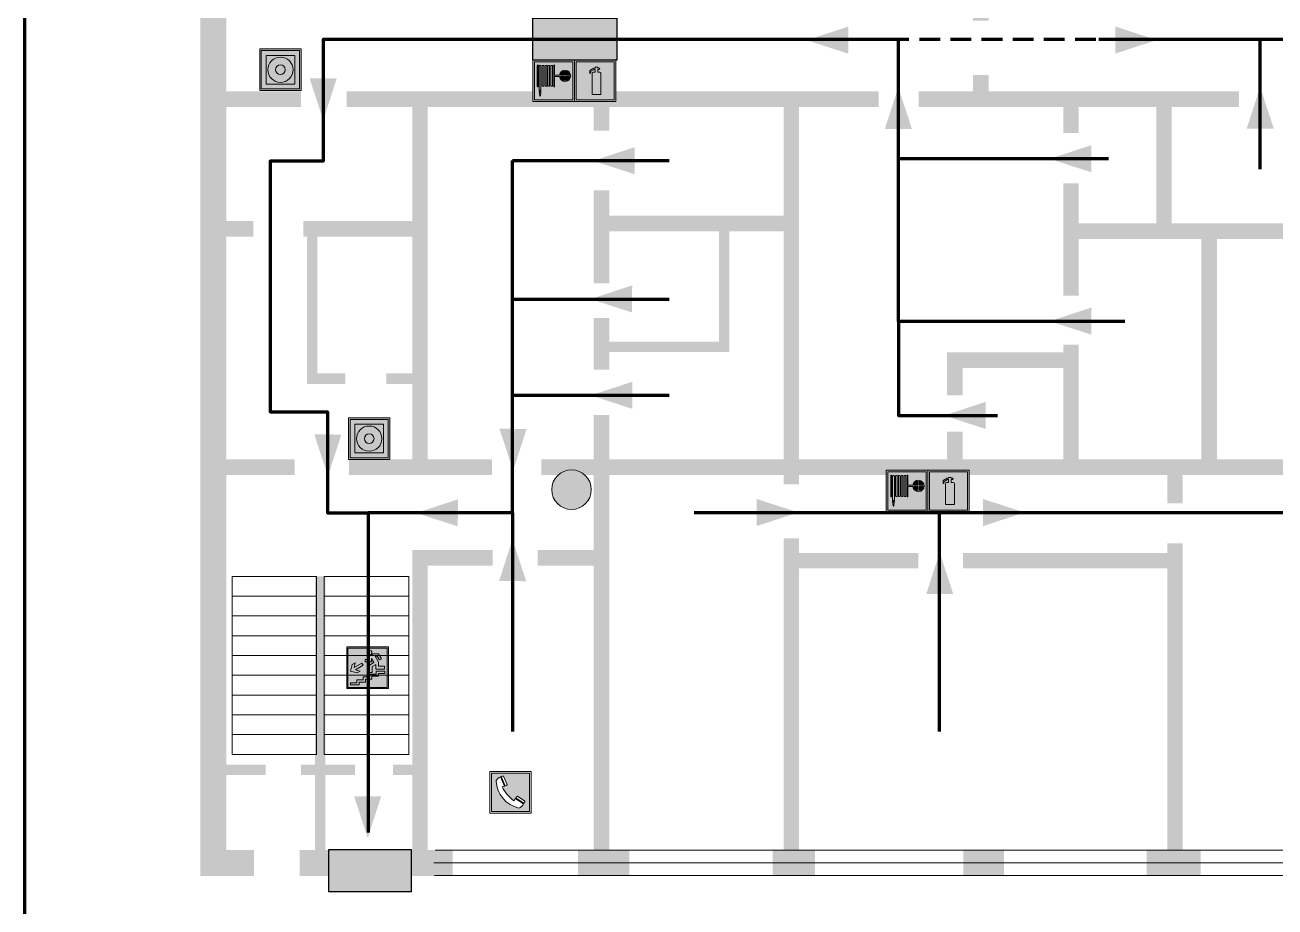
# Model space of a CAD drawing. Header units: millimetres. Extents: x 13114 to 67229, y 22859 to 38520.
# Drawn here: x 28271.5 to 28512.4, y 31740.3 to 31910.2 of the extents above; entities that cross this region are included whole.
import ezdxf

# ---------------------------------------------------------------- set-up
doc = ezdxf.new("R2010")
doc.units = ezdxf.units.MM
doc.linetypes.add('{ Wide Dash }', pattern=[12, 4, -2, 4, -2])
doc.layers.add('План_Штампы', color=7, linetype='Continuous')

# ---------------------------------------------------------------- blocks, each defined once
blk = doc.blocks.new('вниз 3')
at = {"lineweight": 0, "true_color": 0xffffff}
h = blk.add_hatch(color=7, dxfattribs=at)
h.dxf.hatch_style = 1
h.paths.add_polyline_path([(40997.5, -4475.69), (40997.25, -4475.28), (40995.76, -4476.15), (40995.97, -4475.23), (40995.39, -4475.56), (40995.05, -4476.83), (40996.33, -4477.17), (40996.91, -4476.83), (40996, -4476.55)], flags=0)
h.paths.add_polyline_path([(40999.81, -4473.95), (41000.22, -4473.95), (41000.64, -4474.67), (41001.03, -4474.43), (41000.46, -4473.49), (41000.42, -4473.49), (40999.43, -4473.49), (40998.68, -4473.92), (40998.68, -4474.57), (40997.88, -4474.57), (40997.88, -4475), (40999.14, -4475), (40999.14, -4474.43), (40999.14, -4474.38), (40999.59, -4475.15), (40998.72, -4475.67), (40998.72, -4477.06), (40999.24, -4477.06), (40999.24, -4475.96), (40999.95, -4475.56), (40999.95, -4476.43), (41001.61, -4476.43), (41001.61, -4475.88), (41000.47, -4475.88), (41000.47, -4475.12)], flags=0)
h.paths.add_polyline_path([(40999.2, -4473.24, 1), (40998.35, -4473.24, 1)], flags=0)
h.paths.add_polyline_path([(41000.46, -4477.26), (41001.69, -4477.26), (41001.69, -4476.84), (41000.03, -4476.84), (41000.03, -4477.39), (40998.78, -4477.39), (40998.78, -4477.95), (40997.53, -4477.95), (40997.53, -4478.5), (40996.29, -4478.5), (40996.29, -4479.06), (40995.05, -4479.06), (40995.05, -4479.48), (40995.29, -4479.48), (40996.72, -4479.48), (40996.72, -4478.92), (40997.97, -4478.92), (40997.97, -4478.36), (40999.2, -4478.36), (40999.2, -4477.81), (41000.46, -4477.81)], flags=0)
h.paths.add_polyline_path([(41002.37, -4472.17), (40994.37, -4472.17), (40994.37, -4480.17), (41002.37, -4480.17)])
h.paths.add_polyline_path([(41002.16, -4479.96), (40994.57, -4479.96), (40994.57, -4472.37), (41002.16, -4472.37)], flags=16)
h.paths.add_polyline_path([(41001.61, -4475.88), (41001.61, -4476.43), (40999.95, -4476.43), (40999.95, -4475.56), (40999.24, -4475.96), (40999.24, -4477.06), (40998.72, -4477.06), (40998.72, -4475.67), (40999.59, -4475.15), (40999.14, -4474.38), (40999.14, -4474.43), (40999.14, -4475), (40997.88, -4475), (40997.88, -4474.57), (40998.68, -4474.57), (40998.68, -4473.92), (40999.43, -4473.49), (41000.42, -4473.49), (41000.46, -4473.49), (41001.03, -4474.43), (41000.64, -4474.67), (41000.22, -4473.95), (40999.81, -4473.95), (41000.47, -4475.12), (41000.47, -4475.88)], flags=0)
h.paths.add_polyline_path([(41001.69, -4476.84), (41001.69, -4477.26), (41000.46, -4477.26), (41000.46, -4477.81), (40999.2, -4477.81), (40999.2, -4478.36), (40997.97, -4478.36), (40997.97, -4478.92), (40996.72, -4478.92), (40996.72, -4479.48), (40995.05, -4479.48), (40995.05, -4479.06), (40996.29, -4479.06), (40996.29, -4478.5), (40997.53, -4478.5), (40997.53, -4477.95), (40998.78, -4477.95), (40998.78, -4477.39), (41000.03, -4477.39), (41000.03, -4476.84)], flags=0)
h.paths.add_polyline_path([(40998.35, -4473.24, -1), (40999.2, -4473.24, -1)], flags=0)
h.paths.add_polyline_path([(40997.5, -4475.69), (40996, -4476.55), (40996.91, -4476.83), (40996.33, -4477.17), (40995.05, -4476.83), (40995.39, -4475.56), (40995.97, -4475.23), (40995.76, -4476.15), (40997.25, -4475.28)], flags=0)
at = {"lineweight": 0}
h = blk.add_hatch(color=126, dxfattribs=at)
h.dxf.hatch_style = 1
h.paths.add_polyline_path([(41002.16, -4472.37), (40994.57, -4472.37), (40994.57, -4479.96), (41002.16, -4479.96)])
h.paths.add_polyline_path([(40995.97, -4475.23), (40995.76, -4476.15), (40997.25, -4475.28), (40997.5, -4475.69), (40996, -4476.55), (40996.91, -4476.83), (40996.33, -4477.17), (40995.05, -4476.83), (40995.39, -4475.56)], flags=16)
h.paths.add_polyline_path([(40997.88, -4474.57), (40998.68, -4474.57), (40998.68, -4473.92), (40999.43, -4473.49), (41000.42, -4473.49), (41000.46, -4473.49), (41001.03, -4474.43), (41000.64, -4474.67), (41000.22, -4473.95), (40999.81, -4473.95), (41000.47, -4475.12), (41000.47, -4475.88), (41001.61, -4475.88), (41001.61, -4476.43), (40999.95, -4476.43), (40999.95, -4475.56), (40999.24, -4475.96), (40999.24, -4477.06), (40998.72, -4477.06), (40998.72, -4475.67), (40999.59, -4475.15), (40999.14, -4474.38), (40999.14, -4474.43), (40999.14, -4475), (40997.88, -4475)], flags=16)
h.paths.add_polyline_path([(40998.35, -4473.24, -1), (40999.2, -4473.24, -1)], flags=16)
h.paths.add_polyline_path([(40997.53, -4477.95), (40998.78, -4477.95), (40998.78, -4477.39), (41000.03, -4477.39), (41000.03, -4476.84), (41001.69, -4476.84), (41001.69, -4477.26), (41000.46, -4477.26), (41000.46, -4477.81), (40999.2, -4477.81), (40999.2, -4478.36), (40997.97, -4478.36), (40997.97, -4478.92), (40996.72, -4478.92), (40996.72, -4479.48), (40995.05, -4479.48), (40995.05, -4479.06), (40996.29, -4479.06), (40996.29, -4478.5), (40997.53, -4478.5)], flags=16)
at = {"lineweight": 0, "true_color": 0xffffff}
h = blk.add_hatch(color=7, dxfattribs=at)
h.dxf.hatch_style = 1
h.paths.add_polyline_path([(40999.2, -4473.24, 1), (40998.35, -4473.24, 1)])
h.paths.add_polyline_path([(40999.81, -4473.95), (41000.22, -4473.95), (41000.64, -4474.67), (41001.03, -4474.43), (41000.46, -4473.49), (41000.42, -4473.49), (40999.43, -4473.49), (40998.68, -4473.92), (40998.68, -4474.57), (40997.88, -4474.57), (40997.88, -4475), (40999.14, -4475), (40999.14, -4474.43), (40999.14, -4474.38), (40999.59, -4475.15), (40998.72, -4475.67), (40998.72, -4477.06), (40999.24, -4477.06), (40999.24, -4475.96), (40999.95, -4475.56), (40999.95, -4476.43), (41001.61, -4476.43), (41001.61, -4475.88), (41000.47, -4475.88), (41000.47, -4475.12)])
h.paths.add_polyline_path([(40999.2, -4477.81), (41000.46, -4477.81), (41000.46, -4477.26), (41001.69, -4477.26), (41001.69, -4476.84), (41000.03, -4476.84), (41000.03, -4477.39), (40998.78, -4477.39), (40998.78, -4477.95), (40997.53, -4477.95), (40997.53, -4478.5), (40996.29, -4478.5), (40996.29, -4479.06), (40995.05, -4479.06), (40995.05, -4479.48), (40995.29, -4479.48), (40996.72, -4479.48), (40996.72, -4478.92), (40997.97, -4478.92), (40997.97, -4478.36), (40999.2, -4478.36)])
h.paths.add_polyline_path([(40997.5, -4475.69), (40997.25, -4475.28), (40995.76, -4476.15), (40995.97, -4475.23), (40995.39, -4475.56), (40995.05, -4476.83), (40996.33, -4477.17), (40996.91, -4476.83), (40996, -4476.55)])
at = {"color": 126, "lineweight": 0}
for points in [[(40994.37, -4472.17), (41002.37, -4472.17), (41002.37, -4480.17), (40994.37, -4480.17)], [(40994.57, -4472.37), (41002.16, -4472.37), (41002.16, -4479.96), (40994.57, -4479.96)]]:
    blk.add_lwpolyline(points, close=True, dxfattribs=at)
for points in [[(40995.05, -4476.83), (40995.39, -4475.56), (40995.97, -4475.23), (40995.76, -4476.15), (40997.25, -4475.28), (40997.5, -4475.69), (40996, -4476.55), (40996.91, -4476.83), (40996.33, -4477.17), (40995.05, -4476.83)], [(40999.14, -4474.43), (40999.14, -4475), (40997.88, -4475), (40997.88, -4474.57), (40998.68, -4474.57), (40998.68, -4473.92), (40999.43, -4473.49), (41000.42, -4473.49), (41000.46, -4473.49), (41001.03, -4474.43), (41000.64, -4474.67), (41000.22, -4473.95), (40999.81, -4473.95), (41000.47, -4475.12), (41000.47, -4475.88), (41001.61, -4475.88), (41001.61, -4476.43), (40999.95, -4476.43), (40999.95, -4475.56), (40999.24, -4475.96), (40999.24, -4477.06), (40998.72, -4477.06), (40998.72, -4475.67), (40999.59, -4475.15), (40999.14, -4474.38), (40999.14, -4474.43)], [(40995.29, -4479.48), (40995.05, -4479.48), (40995.05, -4479.06), (40996.29, -4479.06), (40996.29, -4478.5), (40997.53, -4478.5), (40997.53, -4477.95), (40998.78, -4477.95), (40998.78, -4477.39), (41000.03, -4477.39), (41000.03, -4476.84), (41001.69, -4476.84), (41001.69, -4477.26), (41000.46, -4477.26), (41000.46, -4477.81), (40999.2, -4477.81), (40999.2, -4478.36), (40997.97, -4478.36), (40997.97, -4478.92), (40996.72, -4478.92), (40996.72, -4479.48), (40995.05, -4479.48)]]:
    blk.add_lwpolyline(points, dxfattribs=at)
blk.add_circle((40998.77, -4473.24), 0.426, dxfattribs=at)
blk = doc.blocks.new('A$C37112FD5')
at = {"true_color": 0xf5f5ff}
h = blk.add_hatch(color=7, dxfattribs=at)
h.dxf.hatch_style = 1
h.paths.add_polyline_path([(12.8, -7.4), (0, -7.4), (0, -20.2), (12.8, -20.2)])
h.paths.add_polyline_path([(12.29, -7.91), (12.29, -19.69), (0.51, -19.69), (0.51, -7.91)], flags=16)
h.paths.add_polyline_path([(4.98, -9.04, -0.42597), (5.17, -9.22), (5.17, -12.25), (5.17, -15.29, -0.432244), (4.98, -15.47), (4.83, -15.47, -0.42597), (4.64, -15.29), (4.64, -12.25), (4.64, -9.22, -0.432244), (4.83, -9.04)], flags=0)
h.paths.add_polyline_path([(4.28, -9.22), (4.28, -12.25), (4.28, -15.29, -0.432244), (4.09, -15.47), (3.94, -15.47, -0.42597), (3.75, -15.29), (3.75, -12.25), (3.75, -9.22, -0.432244), (3.94, -9.04), (4.09, -9.04, -0.42597)], flags=0)
h.paths.add_polyline_path([(5.72, -9.04), (5.87, -9.04, -0.42597), (6.06, -9.22), (6.06, -12.25), (6.06, -15.29, -0.432244), (5.87, -15.47), (5.72, -15.47, -0.42597), (5.53, -15.29), (5.53, -12.25), (5.53, -9.22, -0.432244)], flags=0)
h.paths.add_polyline_path([(6.42, -8.9), (6.5, -8.9, -0.42597), (6.69, -9.08), (6.69, -12.03), (8.21, -12.03, -15.824349), (8.21, -12.47), (6.69, -12.47), (6.69, -15.42, -0.432244), (6.5, -15.6), (6.42, -15.6)], flags=0)
h.paths.add_polyline_path([(3.39, -9.22), (3.39, -12.25), (3.39, -15.29, -0.432244), (3.2, -15.47), (3.05, -15.47, -0.42597), (2.85, -15.29), (2.85, -12.25), (2.85, -9.22, -0.432244), (3.05, -9.04), (3.2, -9.04, -0.42597)], flags=0)
h.paths.add_polyline_path([(2.5, -9.22), (2.5, -16.71), (1.96, -16.71), (1.96, -9.22, -0.432244), (2.15, -9.04), (2.31, -9.04, -0.42597)], flags=0)
h.paths.add_polyline_path([(1.61, -8.9), (1.61, -15.6), (1.57, -15.6, -0.42597), (1.37, -15.42), (1.37, -12.03), (1.37, -9.09, -0.432244), (1.57, -8.9)], flags=0)
h.paths.add_polyline_path([(9.76, -10.81), (9.76, -12.03), (8.49, -12.03, -0.336371)], flags=0)
h.paths.add_polyline_path([(8.49, -12.47), (9.76, -12.47), (9.76, -13.7, -0.336371)], flags=0)
h.paths.add_polyline_path([(10.11, -10.81, -0.336371), (11.38, -12.03), (10.11, -12.03)], flags=0)
h.paths.add_polyline_path([(10.11, -12.47), (11.38, -12.47, -0.336371), (10.11, -13.7)], flags=0)
h.paths.add_polyline_path([(2.5, -16.84), (2.5, -17.05), (1.97, -17.05), (1.97, -16.84)], flags=0)
h.paths.add_polyline_path([(2.5, -17.24, -0.033778), (2.24, -18.6, -0.033778), (1.97, -17.24)], flags=0)
h = blk.add_hatch(color=242)
h.dxf.hatch_style = 1
h.paths.add_polyline_path([(12.29, -7.91), (0.51, -7.91), (0.51, -19.69), (12.29, -19.69)])
h.paths.add_polyline_path([(6.42, -15.6), (6.42, -8.9), (6.5, -8.9, -0.42597), (6.69, -9.08), (6.69, -12.03), (8.21, -12.03, -15.824349), (8.21, -12.47), (6.69, -12.47), (6.69, -15.42, -0.432244), (6.5, -15.6)], flags=16)
h.paths.add_polyline_path([(5.87, -15.47), (5.72, -15.47, -0.42597), (5.53, -15.29), (5.53, -12.25), (5.53, -9.22, -0.432244), (5.72, -9.04), (5.87, -9.04, -0.42597), (6.06, -9.22), (6.06, -12.25), (6.06, -15.29, -0.432244)], flags=16)
h.paths.add_polyline_path([(4.98, -15.47), (4.83, -15.47, -0.42597), (4.64, -15.29), (4.64, -12.25), (4.64, -9.22, -0.432244), (4.83, -9.04), (4.98, -9.04, -0.42597), (5.17, -9.22), (5.17, -12.25), (5.17, -15.29, -0.432244)], flags=16)
h.paths.add_polyline_path([(4.09, -15.47), (3.94, -15.47, -0.42597), (3.75, -15.29), (3.75, -12.25), (3.75, -9.22, -0.432244), (3.94, -9.04), (4.09, -9.04, -0.42597), (4.28, -9.22), (4.28, -12.25), (4.28, -15.29, -0.432244)], flags=16)
h.paths.add_polyline_path([(3.2, -15.47), (3.05, -15.47, -0.42597), (2.85, -15.29), (2.85, -12.25), (2.85, -9.22, -0.432244), (3.05, -9.04), (3.2, -9.04, -0.42597), (3.39, -9.22), (3.39, -12.25), (3.39, -15.29, -0.432244)], flags=16)
h.paths.add_polyline_path([(2.5, -17.05), (1.97, -17.05), (1.97, -16.84), (2.5, -16.84)], flags=16)
h.paths.add_polyline_path([(2.5, -17.24, -0.033778), (2.24, -18.6, -0.033778), (1.97, -17.24)], flags=16)
h.paths.add_polyline_path([(2.5, -16.71), (1.96, -16.71), (1.96, -9.22, -0.432244), (2.15, -9.04), (2.31, -9.04, -0.42597), (2.5, -9.22)], flags=16)
h.paths.add_polyline_path([(1.61, -15.6), (1.57, -15.6, -0.42597), (1.37, -15.42), (1.37, -12.03), (1.37, -9.09, -0.432244), (1.57, -8.9), (1.61, -8.9)], flags=16)
h.paths.add_polyline_path([(8.49, -12.47), (9.76, -12.47), (9.76, -13.7, -0.336371)], flags=0)
h.paths.add_polyline_path([(10.11, -13.7), (10.11, -12.47), (11.38, -12.47, -0.336371)], flags=0)
h.paths.add_polyline_path([(8.49, -12.03, -0.336371), (9.76, -10.81), (9.76, -12.03)], flags=0)
h.paths.add_polyline_path([(10.11, -12.03), (10.11, -10.81, -0.336371), (11.38, -12.03)], flags=0)
h = blk.add_hatch(color=7, dxfattribs=at)
h.dxf.hatch_style = 1
h.paths.add_polyline_path([(1.61, -8.9), (1.57, -8.9, 0.432244), (1.37, -9.09), (1.37, -12.03), (1.37, -15.42, 0.42597), (1.57, -15.6), (1.61, -15.6)])
h.paths.add_polyline_path([(2.5, -9.22, 0.42597), (2.31, -9.04), (2.15, -9.04, 0.432244), (1.96, -9.22), (1.96, -16.71), (2.5, -16.71)])
h.paths.add_polyline_path([(2.5, -16.84), (1.97, -16.84), (1.97, -17.05), (2.5, -17.05)])
h.paths.add_polyline_path([(2.5, -17.24), (1.97, -17.24, 0.033778), (2.24, -18.6, 0.033778)])
h.paths.add_polyline_path([(3.39, -12.25), (3.39, -9.22, 0.42597), (3.2, -9.04), (3.05, -9.04, 0.432244), (2.85, -9.22), (2.85, -12.25), (2.85, -15.29, 0.42597), (3.05, -15.47), (3.2, -15.47, 0.432244), (3.39, -15.29)])
h.paths.add_polyline_path([(4.28, -12.25), (4.28, -9.22, 0.42597), (4.09, -9.04), (3.94, -9.04, 0.432244), (3.75, -9.22), (3.75, -12.25), (3.75, -15.29, 0.42597), (3.94, -15.47), (4.09, -15.47, 0.432244), (4.28, -15.29)])
h.paths.add_polyline_path([(5.17, -12.25), (5.17, -9.22, 0.42597), (4.98, -9.04), (4.83, -9.04, 0.432244), (4.64, -9.22), (4.64, -12.25), (4.64, -15.29, 0.42597), (4.83, -15.47), (4.98, -15.47, 0.432244), (5.17, -15.29)])
h.paths.add_polyline_path([(6.06, -12.25), (6.06, -9.22, 0.42597), (5.87, -9.04), (5.72, -9.04, 0.432244), (5.53, -9.22), (5.53, -12.25), (5.53, -15.29, 0.42597), (5.72, -15.47), (5.87, -15.47, 0.432244), (6.06, -15.29)])
h.paths.add_polyline_path([(6.69, -12.47), (8.21, -12.47, 15.824349), (8.21, -12.03), (6.69, -12.03), (6.69, -9.08, 0.42597), (6.5, -8.9), (6.42, -8.9), (6.42, -15.6), (6.5, -15.6, 0.432244), (6.69, -15.42)])
h.paths.add_polyline_path([(8.49, -12.47), (9.76, -12.47), (9.76, -13.7, -0.336371)], flags=16)
h.paths.add_polyline_path([(8.49, -12.03, -0.336371), (9.76, -10.81), (9.76, -12.03)], flags=16)
h.paths.add_polyline_path([(10.11, -12.47), (11.38, -12.47, -0.336371), (10.11, -13.7)], flags=16)
h.paths.add_polyline_path([(10.11, -12.03), (10.11, -10.81, -0.336371), (11.38, -12.03)], flags=16)
h = blk.add_hatch(color=242)
h.dxf.hatch_style = 1
h.paths.add_polyline_path([(9.76, -10.81, 0.336371), (8.49, -12.03), (9.76, -12.03)])
h.paths.add_polyline_path([(10.11, -10.81), (10.11, -12.03), (11.38, -12.03, 0.336371)])
h.paths.add_polyline_path([(11.38, -12.47), (10.11, -12.47), (10.11, -13.7, 0.336371)])
h.paths.add_polyline_path([(9.76, -12.47), (8.49, -12.47, 0.336371), (9.76, -13.7)])
at = {"color": 242, "lineweight": 5}
for p, q in [((0, -20.2), (0, -7.4)), ((0, -7.4), (12.8, -7.4)), ((12.8, -20.2), (12.8, -7.4)), ((1.37, -12.03), (1.37, -9.08)), ((1.57, -8.9), (1.61, -8.9)), ((1.61, -8.9), (1.61, -15.6)), ((1.96, -16.71), (1.96, -9.22)), ((2.15, -9.04), (2.31, -9.04)), ((2.5, -16.71), (2.5, -9.22)), ((2.85, -12.25), (2.85, -9.22)), ((3.05, -9.04), (3.2, -9.04)), ((3.39, -12.25), (3.39, -9.22)), ((3.75, -12.25), (3.75, -9.22)), ((3.94, -9.04), (4.09, -9.04)), ((4.28, -12.25), (4.28, -9.22)), ((4.64, -12.25), (4.64, -9.22)), ((4.83, -9.04), (4.98, -9.04)), ((5.17, -12.25), (5.17, -9.22)), ((5.53, -12.25), (5.53, -9.22)), ((5.72, -9.04), (5.87, -9.04)), ((6.06, -12.25), (6.06, -9.22)), ((6.42, -8.9), (6.42, -15.6)), ((6.5, -8.9), (6.42, -8.9)), ((6.69, -12.03), (6.69, -9.08)), ((9.76, -10.81), (9.76, -12.03)), ((10.11, -10.81), (10.11, -12.03)), ((1.37, -12.03), (1.37, -15.42)), ((2.85, -12.25), (2.85, -15.29)), ((3.39, -12.25), (3.39, -15.29)), ((3.75, -12.25), (3.75, -15.29)), ((4.28, -12.25), (4.28, -15.29)), ((4.64, -12.25), (4.64, -15.29)), ((5.17, -12.25), (5.17, -15.29)), ((5.53, -12.25), (5.53, -15.29)), ((6.06, -12.25), (6.06, -15.29)), ((8.21, -12.03), (6.69, -12.03)), ((8.21, -12.47), (6.69, -12.47)), ((6.69, -12.47), (6.69, -15.42)), ((9.76, -12.03), (8.49, -12.03)), ((9.76, -12.47), (8.49, -12.47)), ((9.76, -12.47), (9.76, -13.7)), ((11.38, -12.03), (10.11, -12.03)), ((11.38, -12.47), (10.11, -12.47)), ((10.11, -12.47), (10.11, -13.7)), ((1.57, -15.6), (1.61, -15.6)), ((1.96, -16.71), (2.5, -16.71)), ((1.97, -16.84), (2.5, -16.84)), ((1.97, -17.05), (1.97, -16.84)), ((2.5, -17.05), (1.97, -17.05)), ((1.97, -17.24), (2.5, -17.24)), ((2.5, -16.84), (2.5, -17.05)), ((3.05, -15.47), (3.2, -15.47)), ((3.94, -15.47), (4.09, -15.47)), ((4.83, -15.47), (4.98, -15.47)), ((5.72, -15.47), (5.87, -15.47)), ((6.42, -15.6), (6.5, -15.6)), ((0, -20.2), (12.8, -20.2))]:
    blk.add_line(p, q, dxfattribs=at)
blk.add_lwpolyline([(0.51, -7.91), (12.29, -7.91), (12.29, -19.69), (0.51, -19.69)], close=True, dxfattribs=at)
for centre, radius, start, end in [((1.56, -9.09), 0.182, 87.1027, 180.6071), ((2.15, -9.22), 0.182, 87.1027, 180.6071), ((2.32, -9.22), 0.182, 359.3929, 92.8973), ((3.04, -9.22), 0.182, 87.1027, 180.6071), ((3.21, -9.22), 0.182, 359.3929, 92.8973), ((3.93, -9.22), 0.182, 87.1027, 180.6071), ((4.1, -9.22), 0.182, 359.3929, 92.8973), ((4.82, -9.22), 0.182, 87.1027, 180.6071), ((4.99, -9.22), 0.182, 359.3929, 92.8973), ((5.71, -9.22), 0.182, 87.1027, 180.6071), ((5.88, -9.22), 0.182, 359.3929, 92.8973), ((6.51, -9.09), 0.182, 359.3929, 92.8973), ((9.93, -12.25), 1.74, 187.2319, 172.7681), ((9.93, -12.25), 1.46, 96.9927, 171.3585), ((9.93, -12.25), 1.46, 8.6415, 83.0073), ((3.04, -15.29), 0.182, 179.3929, 272.8973), ((3.21, -15.29), 0.182, 267.1027, 0.6071), ((3.93, -15.29), 0.182, 179.3929, 272.8973), ((4.1, -15.29), 0.182, 267.1027, 0.6071), ((4.82, -15.29), 0.182, 179.3929, 272.8973), ((4.99, -15.29), 0.182, 267.1027, 0.6071), ((5.71, -15.29), 0.182, 179.3929, 272.8973), ((5.88, -15.29), 0.182, 267.1027, 0.6071), ((9.93, -12.25), 1.46, 188.6415, 263.0073), ((9.93, -12.25), 1.46, 276.9927, 351.3585), ((1.56, -15.42), 0.182, 179.3929, 272.8973), ((12.17, -15.98), 10.27, 187.041, 194.7793), ((-7.7, -15.98), 10.27, 345.2207, 352.959), ((6.51, -15.42), 0.182, 267.1027, 0.6071)]:
    blk.add_arc(centre, radius, start, end, dxfattribs=at)
blk = doc.blocks.new('A$C3AD82952')
at = {"true_color": 0xf5f5ff}
h = blk.add_hatch(color=7, dxfattribs=at)
h.dxf.hatch_style = 1
h.paths.add_polyline_path([(8.21, 8.73, 0.414214), (7.89, 9.05), (7.22, 9.05), (7.22, 9.92), (7.59, 9.92, 1), (7.57, 10.36), (7.22, 10.36), (7.22, 10.6), (6.43, 10.6), (6.43, 10.36), (6.01, 10.36), (4.74, 9.59), (4.74, 8.69), (4.98, 8.73), (4.98, 9.26), (6.12, 9.91), (6.43, 9.91), (6.43, 9.05), (5.76, 9.05, 0.414214), (5.44, 8.73), (5.44, 2.2), (8.21, 2.2)], flags=0)
h.paths.add_polyline_path([(12.8, 12.8), (0, 12.8), (0, 0), (12.8, 0)])
h.paths.add_polyline_path([(0.51, 12.29), (12.29, 12.29), (12.29, 0.51), (0.51, 0.51)], flags=16)
h.paths.add_polyline_path([(4.74, 9.59), (6.01, 10.36), (6.43, 10.36), (6.43, 10.6), (7.22, 10.6), (7.22, 10.36), (7.59, 10.36, -0.94586), (7.59, 9.92), (7.22, 9.92), (7.22, 9.05), (7.89, 9.05, -0.414214), (8.21, 8.73), (8.21, 2.2), (5.44, 2.2), (5.44, 8.73, -0.414214), (5.76, 9.05), (6.43, 9.05), (6.43, 9.91), (6.12, 9.91), (4.98, 9.26), (4.98, 8.73), (4.74, 8.69)], flags=0)
h = blk.add_hatch(color=242)
h.dxf.hatch_style = 1
h.paths.add_polyline_path([(12.29, 12.29), (0.51, 12.29), (0.51, 0.51), (12.29, 0.51)])
h.paths.add_polyline_path([(4.74, 8.69), (4.74, 9.59), (6.01, 10.36), (6.43, 10.36), (6.43, 10.6), (7.22, 10.6), (7.22, 10.36), (7.59, 10.36, -0.94586), (7.59, 9.92), (7.22, 9.92), (7.22, 9.05), (7.89, 9.05, -0.414214), (8.21, 8.73), (8.21, 2.2), (5.44, 2.2), (5.44, 8.73, -0.414214), (5.76, 9.05), (6.43, 9.05), (6.43, 9.91), (6.12, 9.91), (4.98, 9.26), (4.98, 8.73)], flags=16)
h = blk.add_hatch(color=7, dxfattribs=at)
h.dxf.hatch_style = 1
h.paths.add_polyline_path([(8.21, 8.73, 0.414214), (7.89, 9.05), (7.22, 9.05), (7.22, 9.92), (7.59, 9.92, 1), (7.57, 10.36), (7.22, 10.36), (7.22, 10.6), (6.43, 10.6), (6.43, 10.36), (6.01, 10.36), (4.74, 9.59), (4.74, 8.69), (4.98, 8.73), (4.98, 9.26), (6.12, 9.91), (6.43, 9.91), (6.43, 9.05), (5.76, 9.05, 0.414214), (5.44, 8.73), (5.44, 2.2), (8.21, 2.2)])
at = {"color": 242, "lineweight": 5}
for p, q in [((0, 0), (0, 12.8)), ((0, 12.8), (12.8, 12.8)), ((12.8, 0), (12.8, 12.8)), ((6.01, 10.36), (4.74, 9.59)), ((4.74, 9.59), (4.74, 8.69)), ((4.74, 8.69), (4.98, 8.73)), ((4.98, 9.26), (6.12, 9.91)), ((4.98, 8.73), (4.98, 9.26)), ((5.44, 2.2), (5.44, 8.73)), ((5.76, 9.05), (6.43, 9.05)), ((6.01, 10.36), (6.43, 10.36)), ((6.12, 9.91), (6.43, 9.91)), ((7.22, 10.6), (6.43, 10.6)), ((6.43, 10.6), (6.43, 10.36)), ((6.43, 9.91), (6.43, 9.05)), ((7.22, 10.36), (7.22, 10.6)), ((7.59, 10.36), (7.22, 10.36)), ((7.22, 9.05), (7.22, 9.92)), ((7.59, 9.92), (7.22, 9.92)), ((7.89, 9.05), (7.22, 9.05)), ((8.21, 2.2), (8.21, 8.73)), ((0, 0), (12.8, 0)), ((5.44, 2.2), (8.21, 2.2))]:
    blk.add_line(p, q, dxfattribs=at)
blk.add_lwpolyline([(0.51, 12.29), (12.29, 12.29), (12.29, 0.51), (0.51, 0.51)], close=True, dxfattribs=at)
for centre, radius, start, end in [((5.76, 8.73), 0.32, 90, 180), ((7.58, 10.14), 0.223, 273.1875, 86.8125), ((7.89, 8.73), 0.32, 0, 90)]:
    blk.add_arc(centre, radius, start, end, dxfattribs=at)
blk = doc.blocks.new('A$C54414219')
at = {"true_color": 0xffffff}
h = blk.add_hatch(color=7, dxfattribs=at)
h.paths.add_polyline_path([(2.39, -9.45), (2.39, -18.3), (11.23, -18.3), (11.23, -9.45)], flags=0)
h.paths.add_polyline_path([(10.71, -13.87, -1), (2.92, -13.87, -1)], flags=0)
h.paths.add_polyline_path([(8.3, -13.87, -1), (5.33, -13.87, -1)], flags=0)
h.paths.add_polyline_path([(0.41, -7.47), (0.41, -20.27), (13.21, -20.27), (13.21, -7.47)])
h.paths.add_polyline_path([(0.92, -19.77), (12.71, -19.77), (12.71, -7.98), (0.92, -7.98)], flags=16)
h.paths.add_polyline_path([(11.23, -9.45), (11.23, -18.3), (2.39, -18.3), (2.39, -9.45)], flags=0)
at = {"lineweight": 5}
h = blk.add_hatch(color=242, dxfattribs=at)
h.paths.add_polyline_path([(12.71, -7.98), (0.92, -7.98), (0.92, -19.77), (12.71, -19.77)])
h.paths.add_polyline_path([(11.23, -18.3), (2.39, -18.3), (2.39, -9.45), (11.23, -9.45)], flags=16)
h.paths.add_polyline_path([(10.71, -13.87, -1), (2.92, -13.87, -1)], flags=0)
h.paths.add_polyline_path([(8.3, -13.87, -1), (5.33, -13.87, -1)], flags=0)
at = {"true_color": 0xffffff}
h = blk.add_hatch(color=7, dxfattribs=at)
h.paths.add_polyline_path([(2.39, -9.45), (2.39, -18.3), (11.23, -18.3), (11.23, -9.45)])
h.paths.add_polyline_path([(10.71, -13.87, -1), (2.92, -13.87, -1)], flags=16)
h.paths.add_polyline_path([(8.3, -13.87, -1), (5.33, -13.87, -1)], flags=0)
at = {"lineweight": 5}
h = blk.add_hatch(color=242, dxfattribs=at)
h.paths.add_polyline_path([(2.92, -13.87, 1), (10.71, -13.87, 1)])
h.paths.add_polyline_path([(8.3, -13.87, -1), (5.33, -13.87, -1)], flags=16)
at = {"color": 242, "lineweight": 5}
for p, q in [((0.41, -20.27), (0.41, -7.47)), ((0.41, -7.47), (13.21, -7.47)), ((0.41, -7.47), (13.21, -7.47)), ((13.21, -20.27), (13.21, -7.47)), ((0.41, -20.27), (13.21, -20.27))]:
    blk.add_line(p, q, dxfattribs=at)
for points in [[(0.92, -7.98), (12.71, -7.98), (12.71, -19.77), (0.92, -19.77)], [(2.39, -9.45), (11.23, -9.45), (11.23, -18.3), (2.39, -18.3)]]:
    blk.add_lwpolyline(points, close=True, dxfattribs=at)
for radius in [3.89, 1.49]:
    blk.add_circle((6.81, -13.87), radius, dxfattribs=at)
blk = doc.blocks.new('A$C7B8C2D5B')
at = {"lineweight": 0}
h = blk.add_hatch(color=5, dxfattribs=at)
h.dxf.hatch_style = 1
h.paths.add_polyline_path([(1.4, -3.02, 1), (-2.11, -3.02, 1)])
at = {"color": 5, "lineweight": 0}
blk.add_circle((-0.36, -3.02), 1.75, dxfattribs=at)
blk = doc.blocks.new('A$C7B4425F7')
at = {"true_color": 0xffffff}
blk.add_hatch(color=7, dxfattribs=at).paths.add_polyline_path([(0, 0), (-16, 0), (-16, -8), (0, -8)])
h = blk.add_hatch(color=126)
h.paths.add_polyline_path([(-0.2, -0.2), (-15.8, -0.2), (-15.8, -7.8), (-0.2, -7.8)])
h.paths.add_polyline_path([(-11.76, -2.03), (-11.76, -3.66), (-11.17, -3.66, -0.568275), (-11.17, -6.18), (-12.58, -6.18), (-12.58, -2.03)], flags=16)
h.paths.add_polyline_path([(-13.33, -4.12, -0.495768), (-13.59, -6.18), (-15.03, -6.18), (-15.03, -2.03), (-13.59, -2.03, -0.487973)], flags=16)
h.paths.add_polyline_path([(-10.25, -2.03), (-9.48, -2.03), (-9.48, -6.18), (-10.25, -6.18)], flags=16)
h.paths.add_polyline_path([(-13.84, -3.69), (-14.24, -3.69), (-14.24, -3.03), (-13.9, -3.03, -0.692621)], flags=0)
h.paths.add_polyline_path([(-9.15, -2.03), (-8.4, -2.03), (-8.04, -3.07), (-7.68, -2.03), (-6.93, -2.03), (-7.64, -4.1), (-6.93, -6.18), (-7.68, -6.18), (-8.04, -5.14), (-8.4, -6.18), (-9.15, -6.18), (-8.44, -4.1)], flags=16)
h.paths.add_polyline_path([(-11.76, -4.46), (-11.42, -4.46, -0.692621), (-11.36, -5.12), (-11.76, -5.12)], flags=0)
h.paths.add_polyline_path([(-13.9, -5.2), (-14.24, -5.2), (-14.24, -4.55), (-13.84, -4.55, -0.708038)], flags=0)
edge = h.paths.add_edge_path(flags=16)
edge.add_ellipse((-5.51, -4.08), major_axis=(0, 2.05), ratio=0.586184, start_angle=0, end_angle=360)
edge = h.paths.add_edge_path(flags=0)
edge.add_ellipse((-5.51, -4.08), major_axis=(0, 1.14), ratio=0.454828, start_angle=0, end_angle=360)
h.paths.add_polyline_path([(-4.13, -4.96, 0.377264), (-3.48, -4.52, 0.0555), (-3.16, -2.03), (-1.66, -2.03), (-1.66, -4.96), (-0.96, -4.96), (-0.96, -7.01), (-1.75, -7.01), (-1.75, -6.18), (-3.3, -6.18), (-3.3, -7.02), (-4.13, -7.02)], flags=16)
h.paths.add_polyline_path([(-2.73, -2.91), (-2.28, -2.91), (-2.28, -4.96), (-3.05, -4.96, 0.079136)], flags=0)
at = {"color": 126}
blk.add_lwpolyline([(-16, -8), (0, -8), (0, 0), (-16, 0)], close=True, dxfattribs=at)
blk = doc.blocks.new('A$C456E1F9C')
at = {"lineweight": 5}
h = blk.add_hatch(color=242, dxfattribs=at)
h.paths.add_polyline_path([(0.51, -1.47), (0.51, -13.26), (12.29, -13.26), (12.29, -1.47)])
h.paths.add_polyline_path([(5.42, -4.95, -0.254479), (4.78, -5.4), (3.52, -2.53, -0.209735), (4.23, -2.4)], flags=16)
h.paths.add_polyline_path([(8.53, -8.6), (10.87, -10.17), (10.54, -10.76), (8.03, -9.13, -0.192251)], flags=16)
h.paths.add_polyline_path([(4.61, -5.49, 0.005518), (3.87, -5.72, 0.128647), (7.49, -10.01, 0.00809), (7.83, -9.33), (10.47, -10.97, -0.16736), (8.99, -12.25, -0.327862), (1.95, -3.95, -0.166952), (3.36, -2.62)], flags=16)
at = {"color": 242, "lineweight": 5}
for p, q in [((0, -13.77), (0, -0.97)), ((12.8, -0.97), (0, -0.97)), ((4.61, -5.49), (3.36, -2.62)), ((3.52, -2.53), (4.78, -5.4)), ((4.23, -2.4), (5.42, -4.95)), ((12.8, -13.77), (12.8, -0.97)), ((7.83, -9.33), (10.47, -10.97)), ((8.03, -9.13), (10.54, -10.76)), ((10.81, -10.12), (8.53, -8.6)), ((10.54, -10.76), (10.8, -10.3)), ((10.8, -10.3), (10.81, -10.12)), ((0, -13.77), (12.8, -13.77))]:
    blk.add_line(p, q, dxfattribs=at)
blk.add_lwpolyline([(0.51, -1.47), (12.29, -1.47), (12.29, -13.26), (0.51, -13.26)], close=True, dxfattribs=at)
for centre, radius, start, end in [((4.59, -5.34), 2.99, 114.2845, 152.1974), ((4.02, -3.27), 0.891, 76.3284, 123.7092), ((11.12, -3.31), 9.19, 183.9915, 256.6009), ((14.98, -39.1), 35.17, 107.1487, 108.4135), ((13.86, -0.94), 11.08, 205.5536, 234.8762), ((4.68, -4.59), 0.824, 276.9621, 334.0723), ((-13.31, 0.8), 23.44, 332.5487, 334.4027), ((8.94, -9.5), 0.989, 114.4092, 157.9388), ((7.87, -9.46), 3, 291.9291, 329.9329)]:
    blk.add_arc(centre, radius, start, end, dxfattribs=at)
blk = doc.blocks.new('A$C32E8229D')
at = {"true_color": 0xffffff}
blk.add_hatch(color=7, dxfattribs=at).paths.add_polyline_path([(0, 0), (0, -8), (16, -8), (16, 0)])
h = blk.add_hatch(color=126)
h.paths.add_polyline_path([(0.2, -0.2), (15.8, -0.2), (15.8, -7.8), (0.2, -7.8)])
h.paths.add_polyline_path([(13.49, -2.05), (12.08, -2.05), (11.37, -2.63, 0.162397), (11.29, -2.84), (11.29, -3.63), (10.35, -3.63), (10.35, -4.05), (11.68, -4.05), (11.68, -3.48), (12.26, -4.28), (11.29, -5.1), (11.29, -6.78), (11.85, -6.78), (11.85, -5.44), (12.8, -4.64), (12.8, -5.94), (14.46, -5.94), (14.46, -5.39), (13.45, -5.39), (13.45, -3.97), (12.46, -2.59), (13.15, -2.59), (13.69, -3.34), (14.18, -3)], flags=16)
h.paths.add_polyline_path([(10.74, -1.82, 1), (11.8, -1.82, 1)], flags=16)
h.paths.add_polyline_path([(9.39, -3.59), (5.99, -3.59), (6.56, -3.03), (5.91, -3.03), (5.1, -3.83), (5.91, -4.64), (6.56, -4.64), (5.99, -4.09), (9.39, -4.09)], flags=16)
h.paths.add_polyline_path([(4.29, -1.08), (1.72, -1.08), (1.72, -6.6), (4.29, -6.6)], flags=16)
at = {"color": 126}
blk.add_lwpolyline([(16, -8), (0, -8), (0, 0), (16, 0)], close=True, dxfattribs=at)

msp = doc.modelspace()

# ---------------------------------------------------------------- linework, layer by layer
at = {"color": 1, "lineweight": 100}
msp.add_lwpolyline([(28271.52, 32078.84), (28871.52, 32078.84), (28871.52, 31683.84), (28271.52, 31683.84)], close=True, dxfattribs=at)
at = {"lineweight": 0}
for points, const_width in [([(28307.79, 31833.7), (28307.79, 31971.75), (28315.53, 31971.75)], 5), ([(28455.7, 31911.06), (28455.7, 31971.03)], 3), ([(28455.7, 31895.94), (28455.7, 31900.58)], 3), ([(28324.68, 31895.94), (28308.15, 31895.94)], 3), ([(28436.06, 31895.94), (28333.54, 31895.94)], 3), ([(28347.64, 31823.86), (28347.64, 31895.94)], 3), ([(28382.62, 31895.94), (28382.62, 31889.91)], 3), ([(28419.2, 31895.94), (28419.2, 31821.72)], 3), ([(28505.46, 31895.94), (28443.73, 31895.94)], 3), ([(28473.09, 31895.94), (28473.09, 31889.44)], 3), ([(28491.02, 31895.94), (28491.02, 31870.53), (28547.06, 31870.53)], 3), ([(28382.62, 31871.99), (28382.62, 31878.39)], 3), ([(28491.02, 31870.53), (28473.09, 31870.53), (28473.09, 31879.74)], 3), ([(28307.79, 31870.97), (28315.53, 31870.97)], 3), ([(28347.64, 31870.97), (28325.15, 31870.97)], 3), ([(28419.2, 31871.99), (28382.62, 31871.99), (28382.62, 31860.47)], 3), ([(28382.62, 31848.22), (28406.26, 31848.22), (28406.26, 31871.99)], 2), ([(28473.09, 31870.53), (28473.09, 31858.09)], 3), ([(28499.73, 31870.53), (28499.73, 31825.04)], 3), ([(28382.62, 31853.81), (28382.62, 31843.82)], 3), ([(28473.09, 31848.63), (28473.09, 31825.04)], 3), ([(28473.09, 31845.65), (28449.18, 31845.65)], 3), ([(28450.71, 31838.91), (28450.71, 31844.76)], 3), ([(28315.63, 31748.78), (28307.79, 31748.78), (28307.79, 31839.52)], 5), ([(28382.62, 31825.04), (28382.62, 31835.12)], 3), ([(28450.71, 31826.22), (28450.71, 31831.91)], 3), ([(28323.52, 31825.04), (28308.78, 31825.04)], 3), ([(28361.53, 31825.04), (28333.94, 31825.04)], 3), ([(28507.59, 31825.04), (28371.04, 31825.04)], 3), ([(28562.17, 31825.04), (28507.59, 31825.04)], 3), ([(28493.14, 31818.08), (28493.14, 31823.94)], 3), ([(28419.2, 31811.31), (28419.2, 31749.41)], 3), ([(28347.64, 31748.78), (28347.64, 31809.06)], 3), ([(28493.14, 31810.38), (28493.14, 31749.38)], 3), ([(28328.38, 31803.98), (28328.38, 31749.95)], 2), ([(28317.87, 31766.74), (28308.88, 31766.74)], 2), ([(28335.09, 31766.74), (28324.71, 31766.74)], 2), ([(28347.28, 31766.74), (28342.47, 31766.74)], 2), ([(28332.43, 31748.78), (28324.48, 31748.78)], 5), ([(28353.93, 31748.78), (28342.73, 31748.78)], 5), ([(28387.98, 31748.78), (28378.12, 31748.78)], 5), ([(28423.79, 31748.78), (28415.58, 31748.78)], 5), ([(28460.21, 31748.78), (28452.35, 31748.78)], 5), ([(28498.06, 31748.78), (28487.7, 31748.78)], 5)]:
    msp.add_lwpolyline(points, dxfattribs=dict(at, const_width=const_width))
at = {"color": 126, "lineweight": 100, "true_color": 0x008754}
for points in [[(28644.66, 31963.85), (28644.66, 31888.12), (28607.59, 31888.12), (28607.59, 31816.26), (28632.31, 31816.26), (28512.06, 31816.26)], [(28436.32, 31907.46), (28328.97, 31907.46), (28328.97, 31884), (28318.77, 31884), (28318.77, 31835.68), (28329.83, 31835.68), (28329.83, 31816.26), (28337.67, 31816.26)], [(28483.44, 31853.12), (28439.83, 31853.12), (28439.83, 31907.46), (28436.32, 31907.46)], [(28644.66, 31907.46), (28478.46, 31907.46)], [(28509.47, 31907.46), (28509.47, 31882.46)], [(28480.33, 31884.45), (28442.13, 31884.45), (28439.83, 31884.45)], [(28365.47, 31878.16), (28365.47, 31884.16)], [(28365.47, 31884.16), (28395.66, 31884.16)], [(28365.47, 31816.26), (28365.47, 31878.16)], [(28395.66, 31857.32), (28365.47, 31857.32)], [(28439.83, 31853.12), (28439.83, 31835.02), (28458.94, 31835.02)], [(28365.47, 31838.93), (28395.66, 31838.93)], [(28365.47, 31816.26), (28337.67, 31816.26), (28337.67, 31754.65)], [(28365.47, 31816.26), (28365.47, 31774.1)], [(28512.06, 31816.26), (28400.48, 31816.26)], [(28447.69, 31816.26), (28447.69, 31774.1)]]:
    msp.add_lwpolyline(points, dxfattribs=at)
at = {"color": 126, "linetype": '{ Wide Dash }', "lineweight": 100, "true_color": 0x008754}
for points in [[(28477.87, 31907.46), (28438.95, 31907.46)], [(28507.7, 31816.26), (28478.89, 31816.26)]]:
    msp.add_lwpolyline(points, dxfattribs=at)
at = {"lineweight": 100}
for points, const_width in [([(28326.84, 31870.62), (28326.84, 31842.09), (28333.25, 31842.09)], 2), ([(28341.16, 31842.09), (28347.91, 31842.09)], 2), ([(28382.62, 31825.04), (28382.62, 31748.78)], 3), ([(28361.63, 31807.57), (28348.09, 31807.57)], 3), ([(28383.23, 31807.57), (28370.33, 31807.57)], 3), ([(28443.68, 31807.03), (28419.58, 31807.03)], 3), ([(28493.14, 31807.03), (28452.31, 31807.03)], 3)]:
    msp.add_lwpolyline(points, dxfattribs=dict(at, const_width=const_width))
at = {"lineweight": 0}
for points in [[(28327.72, 31803.98), (28311.43, 31803.98), (28311.43, 31800.17), (28327.72, 31800.17)], [(28345.48, 31803.98), (28329.19, 31803.98), (28329.19, 31800.17), (28345.48, 31800.17)], [(28327.72, 31800.17), (28311.43, 31800.17), (28311.43, 31796.36), (28327.72, 31796.36)], [(28345.48, 31800.17), (28329.19, 31800.17), (28329.19, 31796.36), (28345.48, 31796.36)], [(28327.72, 31796.36), (28311.43, 31796.36), (28311.43, 31792.55), (28327.72, 31792.55)], [(28345.48, 31796.36), (28329.19, 31796.36), (28329.19, 31792.55), (28345.48, 31792.55)], [(28327.72, 31792.55), (28311.43, 31792.55), (28311.43, 31788.74), (28327.72, 31788.74)], [(28345.48, 31792.55), (28329.19, 31792.55), (28329.19, 31788.74), (28345.48, 31788.74)], [(28327.72, 31788.74), (28311.43, 31788.74), (28311.43, 31784.93), (28327.72, 31784.93)], [(28345.48, 31788.74), (28329.19, 31788.74), (28329.19, 31784.93), (28345.48, 31784.93)], [(28327.72, 31784.93), (28311.43, 31784.93), (28311.43, 31781.12), (28327.72, 31781.12)], [(28345.48, 31784.93), (28329.19, 31784.93), (28329.19, 31781.12), (28345.48, 31781.12)], [(28327.72, 31781.12), (28311.43, 31781.12), (28311.43, 31777.31), (28327.72, 31777.31)], [(28345.48, 31781.12), (28329.19, 31781.12), (28329.19, 31777.31), (28345.48, 31777.31)], [(28327.72, 31777.31), (28311.43, 31777.31), (28311.43, 31773.5), (28327.72, 31773.5)], [(28345.48, 31777.31), (28329.19, 31777.31), (28329.19, 31773.5), (28345.48, 31773.5)], [(28327.72, 31773.5), (28311.43, 31773.5), (28311.43, 31769.69), (28327.72, 31769.69)], [(28345.48, 31773.5), (28329.19, 31773.5), (28329.19, 31769.69), (28345.48, 31769.69)]]:
    msp.add_lwpolyline(points, close=True, dxfattribs=at)
for points in [[(28632.88, 31751.22), (28350.54, 31751.22)], [(28632.67, 31748.78), (28350.33, 31748.78)], [(28632.77, 31746.38), (28350.43, 31746.38)]]:
    msp.add_lwpolyline(points, dxfattribs=at)
at = {"layer": 'План_Штампы', "color": 126, "true_color": 0x008754}
for points in [[(28430.19, 31909.94), (28430.18, 31904.72), (28422.16, 31907.31)], [(28481.63, 31904.72), (28481.64, 31909.94), (28489.66, 31907.35)], [(28326.37, 31899.94), (28331.6, 31899.93), (28329, 31891.91)], [(28442.45, 31890.2), (28437.22, 31890.21), (28439.81, 31898.23)], [(28512.18, 31890.28), (28506.96, 31890.29), (28509.55, 31898.31)], [(28389.03, 31886.7), (28389.01, 31881.48), (28380.99, 31884.07)], [(28477.03, 31887.09), (28477.02, 31881.86), (28469, 31884.45)], [(28388.53, 31860.06), (28388.52, 31854.84), (28380.5, 31857.43)], [(28477.05, 31855.8), (28477.03, 31850.57), (28469.02, 31853.16)], [(28388.57, 31841.5), (28388.55, 31836.28), (28380.54, 31838.87)], [(28456.67, 31837.63), (28456.66, 31832.4), (28448.64, 31834.99)], [(28327.27, 31831.34), (28332.49, 31831.33), (28329.9, 31823.31)], [(28362.96, 31832.43), (28368.19, 31832.42), (28365.6, 31824.4)], [(28354.94, 31818.84), (28354.93, 31813.62), (28346.91, 31816.21)], [(28412.5, 31813.68), (28412.51, 31818.91), (28420.53, 31816.32)], [(28456.14, 31813.68), (28456.15, 31818.9), (28464.17, 31816.31)], [(28368.11, 31803.07), (28362.88, 31803.08), (28365.47, 31811.1)], [(28450.42, 31800.58), (28445.2, 31800.59), (28447.79, 31808.61)], [(28334.94, 31761.63), (28340.16, 31761.62), (28337.57, 31753.6)]]:
    msp.add_solid(points, dxfattribs=at)

# ---------------------------------------------------------------- block references
at = {"rotation": 180}
for name, p, xscale, yscale, zscale in [('A$C54414219', (28325, 31892.95), 0.625, 0.625, 0.625), ('A$C54414219', (28342.11, 31821.87), 0.625, 0.625, 0.625), ('A$C7B8C2D5B', (28376.05, 31814.13), 2.177419353276491, 2.177419353276491, 2.177419353276491)]:
    msp.add_blockref(name, p, dxfattribs=dict(at, xscale=xscale, yscale=yscale, zscale=zscale))
for name, p, xscale, yscale, zscale in [('A$C37112FD5', (28369.39, 31908.1), 0.6249984004534781, 0.6249984004534781, 0.6249984004534781), ('A$C3AD82952', (28377.39, 31895.47), 0.625, 0.625, 0.625), ('A$C37112FD5', (28437.49, 31829.08), 0.6249984004534781, 0.6249984004534781, 0.6249984004534781), ('A$C3AD82952', (28445.49, 31816.45), 0.625, 0.625, 0.625), ('A$C456E1F9C', (28361.07, 31767), 0.625, 0.625, 0.625)]:
    msp.add_blockref(name, p, dxfattribs=dict(xscale=xscale, yscale=yscale, zscale=zscale))
at = {"color": 126, "true_color": 0x008754}
msp.add_blockref('вниз 3', (-12660.82, 36262.56), dxfattribs=at)
at = {"layer": 'План_Штампы', "color": 126, "true_color": 0x008754, "xscale": 1.012510887696, "yscale": 1.012510887696, "zscale": 1.012510887696, "rotation": 359.9978653237144}
msp.add_blockref('A$C32E8229D', (28369.39, 31911.58), dxfattribs=at)
at = {"layer": 'План_Штампы'}
msp.add_blockref('A$C7B4425F7', (28346.02, 31751.29), dxfattribs=at)

doc.saveas('drawing.dxf')
